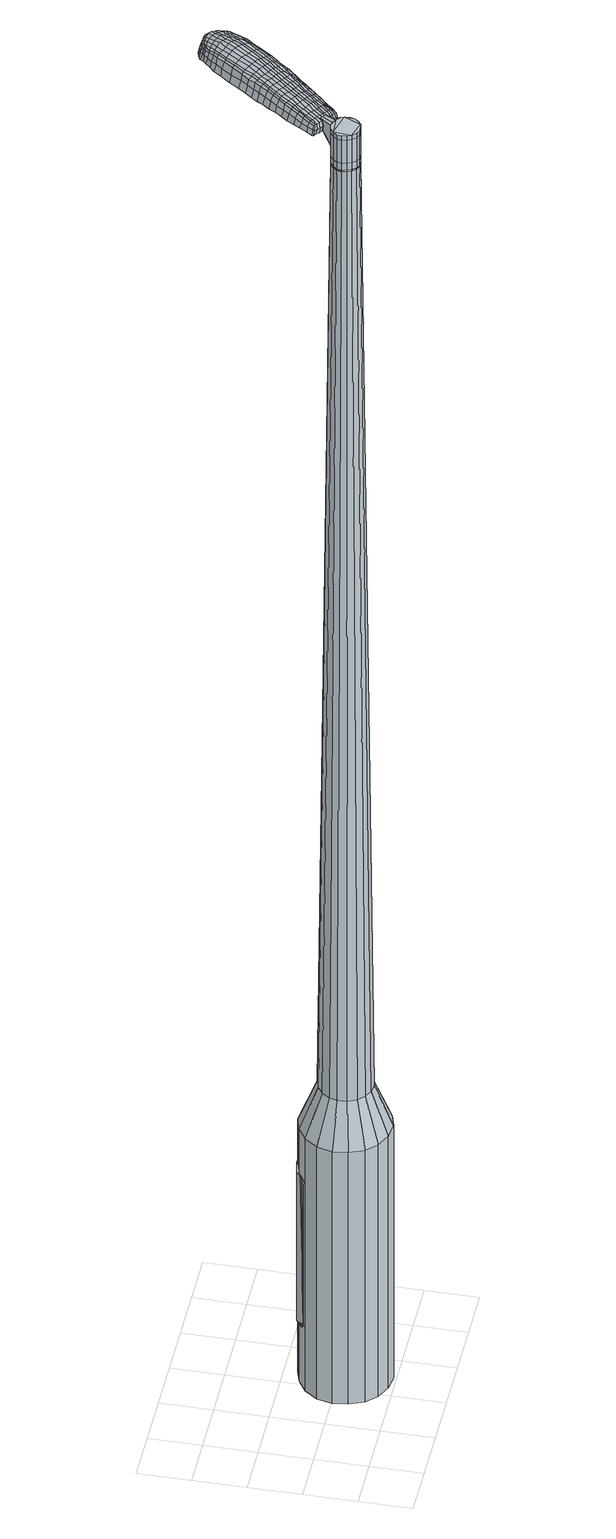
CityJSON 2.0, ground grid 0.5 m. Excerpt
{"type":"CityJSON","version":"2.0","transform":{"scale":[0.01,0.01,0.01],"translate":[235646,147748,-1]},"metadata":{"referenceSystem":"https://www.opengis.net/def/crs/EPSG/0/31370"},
"CityObjects":{
"object1":{"type":"GenericCityObject","attributes":{"cluster":472,"mean_distance_to_centroid":0.282,"new_centroid_x":235647.23,"new_centroid_y":147748.43,"mean_distance_to_camera":9.75,"H1":11.84,"H2":12.52,"Z_final":111.12,"cluster2":-1,"proj_x":235651.45,"proj_y":147751.43,"id_line":64794,"bearing_l":144.62,"distance":5.17,"orientation":"right","G_obj":54.62},"geometry":[{"type":"MultiSurface","lod":"2","boundaries":[[[0,1,2,3]],[[1,4,5,2]],[[4,6,7,5]],[[6,8,9,7]],[[8,10,11,9]],[[10,12,13,11]],[[12,14,15,13]],[[14,16,17,15]],[[16,18,19,17]],[[18,20,21,19]],[[20,22,23,21]],[[22,24,25,23]],[[24,26,27,25]],[[26,28,29,27]],[[28,30,31,29]],[[30,32,33,31]],[[32,34,35,33]],[[34,0,3,35]],[[36,37,38,39]],[[38,40,41,42]],[[41,43,42]],[[42,44,45,46]],[[45,47,46]],[[46,48,49,50]],[[49,51,50]],[[42,46,50,38]],[[50,52,39,38]],[[53,36,39]],[[2,5,7,35]],[[7,9,11,15]],[[11,13,15]],[[15,17,19,23]],[[19,21,23]],[[23,25,27,31]],[[27,29,31]],[[15,23,31,7]],[[31,33,35,7]],[[3,2,35]],[[1,0,54,55]],[[0,34,56,54]],[[34,32,57,56]],[[32,30,58,57]],[[30,28,59,58]],[[28,26,60,59]],[[26,24,61,60]],[[24,22,62,61]],[[22,20,63,62]],[[20,18,64,63]],[[18,16,65,64]],[[16,14,66,65]],[[14,12,67,66]],[[12,10,68,67]],[[10,8,69,68]],[[8,6,70,69]],[[6,4,71,70]],[[4,1,55,71]],[[55,54,72,73]],[[54,56,74,72]],[[56,57,75,74]],[[57,58,76,75]],[[58,59,77,76]],[[59,60,78,77]],[[60,61,79,78]],[[61,62,80,79]],[[62,63,81,80]],[[63,64,82,81]],[[64,65,83,82]],[[65,66,84,83]],[[66,67,85,84]],[[67,68,86,85]],[[68,69,87,86]],[[69,70,88,87]],[[70,71,89,88]],[[71,55,73,89]],[[72,90,91,92]],[[74,93,90,72]],[[94,95,93,74]],[[96,97,95,94]],[[98,99,97,96]],[[100,101,99,98]],[[102,103,101,100]],[[80,104,103,102]],[[81,105,104,80]],[[106,107,105,81]],[[108,109,107,106]],[[110,111,109,108]],[[112,113,111,110]],[[86,114,113,112]],[[115,116,114,86]],[[117,118,116,115]],[[119,120,118,117]],[[92,91,120,119]],[[121,122,123,124]],[[125,121,124,126]],[[127,125,126,128]],[[129,127,128,130]],[[131,129,130,132]],[[133,131,132,134]],[[135,133,134,136]],[[137,135,136,138]],[[139,137,138,140]],[[141,139,140,142]],[[143,141,142,144]],[[145,143,144,146]],[[147,145,146,148]],[[149,147,148,150]],[[151,149,150,152]],[[153,151,152,154]],[[73,72,92]],[[75,94,74]],[[75,76,96,94]],[[76,77,98,96]],[[77,78,100,98]],[[78,79,102,100]],[[79,80,102]],[[82,106,81]],[[82,83,108,106]],[[83,84,110,108]],[[84,85,112,110]],[[85,86,112]],[[87,115,86]],[[87,88,117,115]],[[88,89,119,117]],[[89,73,92,119]],[[155,91,90]],[[155,156,120,91]],[[156,157,118,120]],[[157,158,116,118]],[[158,114,116]],[[159,113,114]],[[159,160,111,113]],[[160,161,109,111]],[[161,162,107,109]],[[162,105,107]],[[163,103,104]],[[163,164,101,103]],[[164,165,99,101]],[[165,166,97,99]],[[166,167,95,97]],[[167,93,95]],[[39,52,153,168]],[[155,90,169,154]],[[53,39,168,122]],[[90,93,123,169]],[[36,53,122,121]],[[93,167,124,123]],[[37,36,121,125]],[[167,166,126,124]],[[38,37,125,127]],[[166,165,128,126]],[[40,38,127,129]],[[165,164,130,128]],[[41,40,129,131]],[[164,163,132,130]],[[43,41,131,133]],[[163,104,134,132]],[[42,43,133,135]],[[104,105,136,134]],[[44,42,135,137]],[[105,162,138,136]],[[45,44,137,139]],[[162,161,140,138]],[[47,45,139,141]],[[161,160,142,140]],[[46,47,141,143]],[[160,159,144,142]],[[48,46,143,145]],[[159,114,146,144]],[[49,48,145,147]],[[114,158,148,146]],[[51,49,147,149]],[[158,157,150,148]],[[50,51,149,151]],[[157,156,152,150]],[[52,50,151,153]],[[156,155,154,152]],[[153,154,170,171]],[[154,169,172,170]],[[169,123,173,172]],[[123,122,174,173]],[[122,168,175,174]],[[168,153,171,175]],[[176,177,178,179]],[[180,176,179,181]],[[176,180,182,183]],[[177,176,183,184]],[[185,186,187,188]],[[189,185,188,190]],[[185,189,191,192]],[[186,185,192,193]],[[194,195,196,197]],[[198,194,197,199]],[[194,198,200,201]],[[195,194,201,202]],[[203,204,205,206]],[[207,203,206,208]],[[203,207,209,210]],[[204,203,210,211]],[[212,213,214,215]],[[216,212,215,217]],[[212,216,218,219]],[[213,212,219,220]],[[221,222,223,224]],[[225,221,224,226]],[[221,225,227,228]],[[222,221,228,229]],[[230,231,232,233]],[[222,230,233,223]],[[230,222,229,234]],[[231,230,234,235]],[[236,237,238,239]],[[231,236,239,232]],[[236,231,235,240]],[[237,236,240,241]],[[242,180,181,243]],[[237,242,243,238]],[[242,237,241,244]],[[180,242,244,182]],[[245,246,247,248]],[[249,245,248,250]],[[245,249,251,252]],[[246,245,252,253]],[[254,255,256,257]],[[246,254,257,247]],[[254,246,253,258]],[[255,254,258,259]],[[260,261,262,263]],[[255,260,263,256]],[[260,255,259,264]],[[261,260,264,265]],[[266,267,268,269]],[[261,266,269,262]],[[266,261,265,270]],[[267,266,270,271]],[[272,177,184,273]],[[267,272,273,268]],[[272,267,271,274]],[[177,272,274,178]],[[275,276,277,278]],[[279,275,278,280]],[[275,279,281,282]],[[276,275,282,283]],[[284,285,286,287]],[[276,284,287,277]],[[284,276,283,288]],[[285,284,288,289]],[[290,291,292,293]],[[285,290,293,286]],[[290,285,289,294]],[[291,290,294,295]],[[296,189,190,297]],[[291,296,297,292]],[[296,291,295,298]],[[189,296,298,191]],[[299,300,301,302]],[[303,299,302,304]],[[299,303,305,306]],[[300,299,306,307]],[[308,309,310,311]],[[300,308,311,301]],[[308,300,307,312]],[[309,308,312,313]],[[314,315,316,317]],[[309,314,317,310]],[[314,309,313,318]],[[315,314,318,319]],[[320,321,322,323]],[[315,320,323,316]],[[320,315,319,324]],[[321,320,324,325]],[[326,186,193,327]],[[321,326,327,322]],[[326,321,325,328]],[[186,326,328,187]],[[329,215,214,330]],[[331,329,330,332]],[[329,331,333,334]],[[215,329,334,217]],[[335,331,332,336]],[[337,335,336,338]],[[335,337,339,340]],[[331,335,340,333]],[[341,337,338,342]],[[343,341,342,344]],[[341,343,345,346]],[[337,341,346,339]],[[347,343,344,348]],[[349,347,348,350]],[[347,349,351,352]],[[343,347,352,345]],[[353,349,350,354]],[[204,353,354,205]],[[353,204,211,355]],[[349,353,355,351]],[[356,357,202,201]],[[358,356,201,200]],[[356,358,359,360]],[[357,356,360,361]],[[362,363,361,360]],[[364,362,360,359]],[[362,364,365,366]],[[363,362,366,367]],[[368,369,367,366]],[[370,368,366,365]],[[368,370,371,372]],[[369,368,372,373]],[[374,375,373,372]],[[376,374,372,371]],[[374,376,209,207]],[[375,374,207,208]],[[377,378,379,380]],[[279,377,380,281]],[[377,279,280,381]],[[378,377,381,382]],[[383,198,199,384]],[[378,383,384,379]],[[383,378,382,385]],[[198,383,385,200]],[[386,387,388,389]],[[225,386,389,227]],[[386,225,226,390]],[[387,386,390,391]],[[392,393,394,395]],[[387,392,395,388]],[[392,387,391,396]],[[393,392,396,397]],[[398,195,202,399]],[[393,398,399,394]],[[398,393,397,400]],[[195,398,400,196]],[[401,402,403,404]],[[183,401,404,184]],[[401,183,182,405]],[[402,401,405,406]],[[407,408,409,410]],[[402,407,410,403]],[[407,402,406,411]],[[408,407,411,412]],[[413,206,205,414]],[[408,413,414,409]],[[413,408,412,415]],[[206,413,415,208]],[[416,417,418,419]],[[188,416,419,190]],[[416,188,187,420]],[[417,416,420,421]],[[422,210,209,423]],[[417,422,423,418]],[[422,417,421,424]],[[210,422,424,211]],[[425,426,427,428]],[[303,425,428,305]],[[425,303,304,429]],[[426,425,429,430]],[[431,216,217,432]],[[426,431,432,427]],[[431,426,430,433]],[[216,431,433,218]],[[434,435,436,437]],[[249,434,437,251]],[[434,249,250,438]],[[435,434,438,439]],[[440,441,442,443]],[[435,440,443,436]],[[440,435,439,444]],[[441,440,444,445]],[[446,213,220,447]],[[441,446,447,442]],[[446,441,445,448]],[[213,446,448,214]],[[449,450,439,438]],[[248,449,438,250]],[[449,248,247,451]],[[450,449,451,452]],[[453,454,445,444]],[[450,453,444,439]],[[453,450,452,455]],[[454,453,455,456]],[[457,330,214,448]],[[454,457,448,445]],[[457,454,456,458]],[[330,457,458,332]],[[459,460,461,462]],[[306,459,462,307]],[[459,306,305,428]],[[460,459,428,427]],[[463,334,333,464]],[[460,463,464,461]],[[463,460,427,432]],[[334,463,432,217]],[[465,466,452,451]],[[257,465,451,247]],[[465,257,256,467]],[[466,465,467,468]],[[469,470,456,455]],[[466,469,455,452]],[[469,466,468,471]],[[470,469,471,472]],[[473,336,332,458]],[[470,473,458,456]],[[473,470,472,474]],[[336,473,474,338]],[[475,476,477,478]],[[312,475,478,313]],[[475,312,307,462]],[[476,475,462,461]],[[479,340,339,480]],[[476,479,480,477]],[[479,476,461,464]],[[340,479,464,333]],[[481,482,468,467]],[[263,481,467,256]],[[481,263,262,483]],[[482,481,483,484]],[[485,486,472,471]],[[482,485,471,468]],[[485,482,484,487]],[[486,485,487,488]],[[489,342,338,474]],[[486,489,474,472]],[[489,486,488,490]],[[342,489,490,344]],[[491,492,493,494]],[[318,491,494,319]],[[491,318,313,478]],[[492,491,478,477]],[[495,346,345,496]],[[492,495,496,493]],[[495,492,477,480]],[[346,495,480,339]],[[497,498,484,483]],[[269,497,483,262]],[[497,269,268,499]],[[498,497,499,500]],[[501,502,488,487]],[[498,501,487,484]],[[501,498,500,503]],[[502,501,503,504]],[[505,348,344,490]],[[502,505,490,488]],[[505,502,504,506]],[[348,505,506,350]],[[507,508,509,510]],[[324,507,510,325]],[[507,324,319,494]],[[508,507,494,493]],[[511,352,351,512]],[[508,511,512,509]],[[511,508,493,496]],[[352,511,496,345]],[[513,514,500,499]],[[273,513,499,268]],[[513,273,184,404]],[[514,513,404,403]],[[515,516,504,503]],[[514,515,503,500]],[[515,514,403,410]],[[516,515,410,409]],[[517,354,350,506]],[[516,517,506,504]],[[517,516,409,414]],[[354,517,414,205]],[[518,519,421,420]],[[328,518,420,187]],[[518,328,325,510]],[[519,518,510,509]],[[520,355,211,424]],[[519,520,424,421]],[[520,519,509,512]],[[355,520,512,351]],[[521,522,382,381]],[[278,521,381,280]],[[521,278,277,523]],[[522,521,523,524]],[[525,358,200,385]],[[522,525,385,382]],[[525,522,524,526]],[[358,525,526,359]],[[527,528,529,530]],[[228,527,530,229]],[[527,228,227,389]],[[528,527,389,388]],[[531,532,533,534]],[[528,531,534,529]],[[531,528,388,395]],[[532,531,395,394]],[[535,357,361,536]],[[532,535,536,533]],[[535,532,394,399]],[[357,535,399,202]],[[537,538,524,523]],[[287,537,523,277]],[[537,287,286,539]],[[538,537,539,540]],[[541,364,359,526]],[[538,541,526,524]],[[541,538,540,542]],[[364,541,542,365]],[[543,544,545,546]],[[234,543,546,235]],[[543,234,229,530]],[[544,543,530,529]],[[547,548,549,550]],[[544,547,550,545]],[[547,544,529,534]],[[548,547,534,533]],[[551,363,367,552]],[[548,551,552,549]],[[551,548,533,536]],[[363,551,536,361]],[[553,554,540,539]],[[293,553,539,286]],[[553,293,292,555]],[[554,553,555,556]],[[557,370,365,542]],[[554,557,542,540]],[[557,554,556,558]],[[370,557,558,371]],[[559,560,561,562]],[[240,559,562,241]],[[559,240,235,546]],[[560,559,546,545]],[[563,564,565,566]],[[560,563,566,561]],[[563,560,545,550]],[[564,563,550,549]],[[567,369,373,568]],[[564,567,568,565]],[[567,564,549,552]],[[369,567,552,367]],[[569,570,556,555]],[[297,569,555,292]],[[569,297,190,419]],[[570,569,419,418]],[[571,376,371,558]],[[570,571,558,556]],[[571,570,418,423]],[[376,571,423,209]],[[572,573,406,405]],[[244,572,405,182]],[[572,244,241,562]],[[573,572,562,561]],[[574,575,412,411]],[[573,574,411,406]],[[574,573,561,566]],[[575,574,566,565]],[[576,375,208,415]],[[575,576,415,412]],[[576,575,565,568]],[[375,576,568,373]],[[577,578,579,580]],[[580,579,581,582]],[[583,581,579,584]],[[584,579,578,585]],[[586,587,588,589]],[[589,588,590,591]],[[592,590,588,593]],[[593,588,587,594]],[[595,596,597,598]],[[598,597,599,600]],[[601,599,597,602]],[[602,597,596,603]],[[604,605,606,607]],[[607,606,608,609]],[[610,608,606,611]],[[611,606,605,612]],[[613,614,615,616]],[[616,615,617,618]],[[619,617,615,620]],[[620,615,614,621]],[[622,623,624,625]],[[625,624,626,627]],[[628,626,624,629]],[[629,624,623,630]],[[631,632,633,634]],[[634,633,623,622]],[[630,623,633,635]],[[635,633,632,636]],[[637,638,639,640]],[[640,639,632,631]],[[636,632,639,641]],[[641,639,638,642]],[[582,581,643,644]],[[644,643,638,637]],[[642,638,643,645]],[[645,643,581,583]],[[646,647,648,649]],[[649,648,650,651]],[[652,650,648,653]],[[653,648,647,654]],[[655,656,657,658]],[[658,657,647,646]],[[654,647,657,659]],[[659,657,656,660]],[[661,662,663,664]],[[664,663,656,655]],[[660,656,663,665]],[[665,663,662,666]],[[667,668,669,670]],[[670,669,662,661]],[[666,662,669,671]],[[671,669,668,672]],[[585,578,673,674]],[[674,673,668,667]],[[672,668,673,675]],[[675,673,578,577]],[[676,677,678,679]],[[679,678,680,681]],[[682,680,678,683]],[[683,678,677,684]],[[685,686,687,688]],[[688,687,677,676]],[[684,677,687,689]],[[689,687,686,690]],[[691,692,693,694]],[[694,693,686,685]],[[690,686,693,695]],[[695,693,692,696]],[[591,590,697,698]],[[698,697,692,691]],[[696,692,697,699]],[[699,697,590,592]],[[700,701,702,703]],[[703,702,704,705]],[[706,704,702,707]],[[707,702,701,708]],[[709,710,711,712]],[[712,711,701,700]],[[708,701,711,713]],[[713,711,710,714]],[[715,716,717,718]],[[718,717,710,709]],[[714,710,717,719]],[[719,717,716,720]],[[721,722,723,724]],[[724,723,716,715]],[[720,716,723,725]],[[725,723,722,726]],[[594,587,727,728]],[[728,727,722,721]],[[726,722,727,729]],[[729,727,587,586]],[[613,616,730,731]],[[731,730,732,733]],[[734,732,730,735]],[[735,730,616,618]],[[733,732,736,737]],[[737,736,738,739]],[[740,738,736,741]],[[741,736,732,734]],[[739,738,742,743]],[[743,742,744,745]],[[746,744,742,747]],[[747,742,738,740]],[[745,744,748,749]],[[749,748,750,751]],[[752,750,748,753]],[[753,748,744,746]],[[751,750,754,755]],[[755,754,605,604]],[[612,605,754,756]],[[756,754,750,752]],[[603,757,758,602]],[[602,758,759,601]],[[760,759,758,761]],[[761,758,757,762]],[[762,763,764,761]],[[761,764,765,760]],[[766,765,764,767]],[[767,764,763,768]],[[768,769,770,767]],[[767,770,771,766]],[[772,771,770,773]],[[773,770,769,774]],[[774,775,776,773]],[[773,776,777,772]],[[610,777,776,608]],[[608,776,775,609]],[[778,779,780,781]],[[781,780,680,682]],[[681,680,780,782]],[[782,780,779,783]],[[600,599,784,785]],[[785,784,779,778]],[[783,779,784,786]],[[786,784,599,601]],[[787,788,789,790]],[[790,789,626,628]],[[627,626,789,791]],[[791,789,788,792]],[[793,794,795,796]],[[796,795,788,787]],[[792,788,795,797]],[[797,795,794,798]],[[603,596,799,800]],[[800,799,794,793]],[[798,794,799,801]],[[801,799,596,595]],[[802,803,804,805]],[[805,804,584,585]],[[583,584,804,806]],[[806,804,803,807]],[[808,809,810,811]],[[811,810,803,802]],[[807,803,810,812]],[[812,810,809,813]],[[604,607,814,815]],[[815,814,809,808]],[[813,809,814,816]],[[816,814,607,609]],[[817,818,819,820]],[[820,819,589,591]],[[586,589,819,821]],[[821,819,818,822]],[[610,611,823,824]],[[824,823,818,817]],[[822,818,823,825]],[[825,823,611,612]],[[826,827,828,829]],[[829,828,704,706]],[[705,704,828,830]],[[830,828,827,831]],[[618,617,832,833]],[[833,832,827,826]],[[831,827,832,834]],[[834,832,617,619]],[[835,836,837,838]],[[838,837,650,652]],[[651,650,837,839]],[[839,837,836,840]],[[841,842,843,844]],[[844,843,836,835]],[[840,836,843,845]],[[845,843,842,846]],[[621,614,847,848]],[[848,847,842,841]],[[846,842,847,849]],[[849,847,614,613]],[[840,850,839]],[[839,850,649,651]],[[646,649,850,851]],[[846,852,853,845]],[[845,853,850,840]],[[851,850,853,854]],[[854,853,852,855]],[[613,731,856,849]],[[849,856,852,846]],[[855,852,856,857]],[[857,856,731,733]],[[858,859,860,861]],[[861,860,707,708]],[[706,707,860,829]],[[829,860,859,826]],[[734,735,862,863]],[[863,862,859,858]],[[826,859,862,833]],[[833,862,735,618]],[[864,865,851]],[[851,865,658,646]],[[655,658,865,866]],[[866,865,864,867]],[[855,868,869,854]],[[854,869,864,851]],[[867,864,869,870]],[[870,869,868,871]],[[733,737,872,857]],[[857,872,868,855]],[[871,868,872,873]],[[873,872,737,739]],[[874,875,876,877]],[[877,876,713,714]],[[708,713,876,861]],[[861,876,875,858]],[[740,741,878,879]],[[879,878,875,874]],[[858,875,878,863]],[[863,878,741,734]],[[867,880,881,866]],[[866,881,664,655]],[[661,664,881,882]],[[882,881,880,883]],[[871,884,885,870]],[[870,885,880,867]],[[883,880,885,886]],[[886,885,884,887]],[[739,743,888,873]],[[873,888,884,871]],[[887,884,888,889]],[[889,888,743,745]],[[890,891,892,893]],[[893,892,719,720]],[[714,719,892,877]],[[877,892,891,874]],[[746,747,894,895]],[[895,894,891,890]],[[874,891,894,879]],[[879,894,747,740]],[[883,896,897,882]],[[882,897,670,661]],[[667,670,897,898]],[[898,897,896,899]],[[887,900,901,886]],[[886,901,896,883]],[[899,896,901,902]],[[902,901,900,903]],[[745,749,904,889]],[[889,904,900,887]],[[903,900,904,905]],[[905,904,749,751]],[[906,907,908,909]],[[909,908,725,726]],[[720,725,908,893]],[[893,908,907,890]],[[752,753,910,911]],[[911,910,907,906]],[[890,907,910,895]],[[895,910,753,746]],[[899,912,913,898]],[[898,913,674,667]],[[585,674,913,805]],[[805,913,912,802]],[[903,914,915,902]],[[902,915,912,899]],[[802,912,915,811]],[[811,915,914,808]],[[751,755,916,905]],[[905,916,914,903]],[[808,914,916,815]],[[815,916,755,604]],[[822,917,918,821]],[[821,918,729,586]],[[726,729,918,909]],[[909,918,917,906]],[[612,756,919,825]],[[825,919,917,822]],[[906,917,919,911]],[[911,919,756,752]],[[783,920,921,782]],[[782,921,679,681]],[[676,679,921,922]],[[922,921,920,923]],[[601,759,924,786]],[[786,924,920,783]],[[923,920,924,925]],[[925,924,759,760]],[[926,927,928,929]],[[929,928,629,630]],[[628,629,928,790]],[[790,928,927,787]],[[930,931,932,933]],[[933,932,927,926]],[[787,927,932,796]],[[796,932,931,793]],[[762,757,934,935]],[[935,934,931,930]],[[793,931,934,800]],[[800,934,757,603]],[[923,936,937,922]],[[922,937,688,676]],[[685,688,937,938]],[[938,937,936,939]],[[760,765,940,925]],[[925,940,936,923]],[[939,936,940,941]],[[941,940,765,766]],[[942,943,944,945]],[[945,944,635,636]],[[630,635,944,929]],[[929,944,943,926]],[[946,947,948,949]],[[949,948,943,942]],[[926,943,948,933]],[[933,948,947,930]],[[768,763,950,951]],[[951,950,947,946]],[[930,947,950,935]],[[935,950,763,762]],[[939,952,953,938]],[[938,953,694,685]],[[691,694,953,954]],[[954,953,952,955]],[[766,771,956,941]],[[941,956,952,939]],[[955,952,956,957]],[[957,956,771,772]],[[958,959,960,961]],[[961,960,641,642]],[[636,641,960,945]],[[945,960,959,942]],[[962,963,964,965]],[[965,964,959,958]],[[942,959,964,949]],[[949,964,963,946]],[[774,769,966,967]],[[967,966,963,962]],[[946,963,966,951]],[[951,966,769,768]],[[955,968,969,954]],[[954,969,698,691]],[[591,698,969,820]],[[820,969,968,817]],[[772,777,970,957]],[[957,970,968,955]],[[817,968,970,824]],[[824,970,777,610]],[[807,971,972,806]],[[806,972,645,583]],[[642,645,972,961]],[[961,972,971,958]],[[813,973,974,812]],[[812,974,971,807]],[[958,971,974,965]],[[965,974,973,962]],[[609,775,975,816]],[[816,975,973,813]],[[962,973,975,967]],[[967,975,775,774]],[[577,580,179,178]],[[580,582,181,179]],[[592,593,192,191]],[[593,594,193,192]],[[595,598,197,196]],[[598,600,199,197]],[[619,620,219,218]],[[620,621,220,219]],[[622,625,224,223]],[[625,627,226,224]],[[631,634,233,232]],[[634,622,223,233]],[[637,640,239,238]],[[640,631,232,239]],[[582,644,243,181]],[[644,637,238,243]],[[652,653,252,251]],[[653,654,253,252]],[[654,659,258,253]],[[659,660,259,258]],[[660,665,264,259]],[[665,666,265,264]],[[666,671,270,265]],[[671,672,271,270]],[[672,675,274,271]],[[675,577,178,274]],[[682,683,282,281]],[[683,684,283,282]],[[684,689,288,283]],[[689,690,289,288]],[[690,695,294,289]],[[695,696,295,294]],[[696,699,298,295]],[[699,592,191,298]],[[700,703,302,301]],[[703,705,304,302]],[[709,712,311,310]],[[712,700,301,311]],[[715,718,317,316]],[[718,709,310,317]],[[721,724,323,322]],[[724,715,316,323]],[[594,728,327,193]],[[728,721,322,327]],[[778,781,380,379]],[[781,682,281,380]],[[600,785,384,199]],[[785,778,379,384]],[[627,791,390,226]],[[791,792,391,390]],[[792,797,396,391]],[[797,798,397,396]],[[798,801,400,397]],[[801,595,196,400]],[[705,830,429,304]],[[830,831,430,429]],[[831,834,433,430]],[[834,619,218,433]],[[835,838,437,436]],[[838,652,251,437]],[[841,844,443,442]],[[844,835,436,443]],[[621,848,447,220]],[[848,841,442,447]],[[976,977,978,979]],[[980,981,979,978]],[[982,983,984,985]],[[986,987,988,989]],[[977,990,991,978]],[[992,980,978,991]],[[993,982,985,994]],[[995,996,987,986]],[[990,997,998,991]],[[998,999,992,991]],[[1000,993,994,1001]],[[1002,996,995,1003]],[[997,1004,1005,998]],[[1005,1006,999,998]],[[1007,1000,1001,1008]],[[1009,1002,1003,1010]],[[1011,1012,1013,1014]],[[1015,1016,1012,1011]],[[1015,1017,1018,1016]],[[1017,1019,1020,1018]],[[1021,1022,1023,1024]],[[1025,1026,1022,1021]],[[1027,1028,1026,1025]],[[1029,1030,1028,1027]],[[1024,1013,1012,1021]],[[1021,1012,1016,1025]],[[1016,1018,1027,1025]],[[1018,1020,1029,1027]],[[985,984,981,980]],[[994,985,980,992]],[[999,1001,994,992]],[[1006,1008,1001,999]],[[986,989,983,982]],[[995,986,982,993]],[[1003,995,993,1000]],[[1010,1003,1000,1007]],[[987,1011,1014,988]],[[996,1015,1011,987]],[[1017,1015,996,1002]],[[1019,1017,1002,1009]],[[1031,1032,1033,1034]],[[1033,1035,1036,1037]],[[1033,1037,1038,1039]],[[1033,1039,1034]],[[1040,1031,1034,1041]],[[1042,1041,1034,1043]],[[1044,1043,1034]],[[1045,1033,1032,1046]],[[1047,1045,1046,1048]],[[1049,1047,1048,1050]],[[1051,1049,1050,1052]],[[1053,1051,1052,1054]],[[1054,1055,1056,1057]],[[1054,1057,1058,1059]],[[1054,1059,1060,1061]],[[1060,1062,1063,1064]],[[1060,1064,1065,1066]],[[1060,1066,1061]],[[1054,1061,1053]],[[1067,1068,1032,1031]],[[1069,1070,1035,1033]],[[1071,1072,1044,1034]],[[1068,1073,1046,1032]],[[1074,1069,1033,1045]],[[1073,1075,1048,1046]],[[1076,1074,1045,1047]],[[1075,1077,1050,1048]],[[1078,1076,1047,1049]],[[1077,1079,1052,1050]],[[1080,1078,1049,1051]],[[1079,1081,1054,1052]],[[1082,1080,1051,1053]],[[1081,1083,1055,1054]],[[1084,1085,1062,1060]],[[1086,1082,1053,1061]],[[1056,1055,1083,1087]],[[1057,1056,1087,1088]],[[1058,1057,1088,1089]],[[1059,1058,1089,1090]],[[1060,1059,1090,1084]],[[1091,1067,1031,1040]],[[1092,1091,1040,1041]],[[1093,1092,1041,1042]],[[1094,1093,1042,1043]],[[1072,1094,1043,1044]],[[1036,1035,1070,1095]],[[1063,1062,1085,1096]],[[1037,1036,1095,1097]],[[1038,1037,1097,1098]],[[1039,1038,1098,1099]],[[1034,1039,1099,1071]],[[1064,1063,1096,1100]],[[1065,1064,1100,1101]],[[1066,1065,1101,1102]],[[1061,1066,1102,1086]]]}]}
},
"vertices":[
[147,80,384],[157,69,384],[157,69,96],[147,80,96],[164,56,384],[164,56,96],[165,41,384],[165,41,96],[161,27,384],[161,27,96],[152,15,384],[152,15,96],[140,7,384],[140,7,96],[126,3,384],[126,3,96],[111,5,384],[111,5,96],[98,11,384],[98,11,96],[88,21,384],[88,21,96],[82,35,384],[82,35,96],[80,49,384],[80,49,96],[84,64,384],[84,64,96],[93,76,384],[93,76,96],[105,84,384],[105,84,96],[119,88,384],[119,88,96],[134,86,384],[134,86,96],[122,59,1524],[117,58,1524],[113,55,1524],[130,56,1524],[110,51,1524],[109,47,1524],[112,38,1524],[110,42,1524],[115,34,1524],[119,32,1524],[128,33,1524],[124,32,1524],[132,36,1524],[135,40,1524],[136,49,1524],[136,44,1524],[134,53,1524],[126,58,1524],[137,66,429],[143,60,429],[129,70,429],[121,71,429],[112,68,429],[105,63,429],[100,56,429],[98,48,429],[98,39,429],[102,31,429],[108,25,429],[116,21,429],[125,20,429],[133,23,429],[140,28,429],[145,35,429],[148,43,429],[147,52,429],[130,56,1483],[134,53,1483],[126,58,1483],[122,59,1483],[117,58,1483],[113,55,1483],[110,51,1483],[109,47,1483],[110,42,1483],[112,38,1483],[115,34,1483],[119,32,1483],[124,32,1483],[128,33,1483],[132,36,1483],[135,40,1483],[136,44,1483],[136,49,1483],[130,56,1485],[133,53,1485],[133,53,1483],[126,58,1485],[122,58,1483],[122,58,1485],[117,57,1483],[117,57,1485],[114,55,1483],[114,55,1485],[111,51,1483],[111,51,1485],[110,47,1483],[110,47,1485],[110,42,1485],[112,38,1485],[115,35,1483],[115,35,1485],[119,33,1483],[119,33,1485],[124,33,1483],[124,33,1485],[128,34,1483],[128,34,1485],[132,36,1485],[134,40,1483],[134,40,1485],[135,44,1483],[135,44,1485],[135,49,1483],[135,49,1485],[122,59,1519],[126,58,1519],[126,58,1493],[122,59,1493],[117,58,1519],[117,58,1493],[113,55,1519],[113,55,1493],[110,51,1519],[110,51,1493],[109,47,1519],[109,47,1493],[110,42,1519],[110,42,1493],[112,38,1519],[112,38,1493],[115,34,1519],[115,34,1493],[119,32,1519],[119,32,1493],[124,32,1519],[124,32,1493],[128,33,1519],[128,33,1493],[132,36,1519],[132,36,1493],[135,40,1519],[135,40,1493],[136,44,1519],[136,44,1493],[136,49,1519],[136,49,1493],[134,53,1519],[134,53,1493],[134,53,1485],[136,49,1485],[136,44,1485],[135,40,1485],[128,33,1485],[124,32,1485],[119,32,1485],[115,34,1485],[109,47,1485],[110,51,1485],[113,55,1485],[117,58,1485],[122,59,1485],[130,56,1519],[130,56,1493],[144,70,1513],[144,70,1518],[141,72,1513],[139,74,1513],[139,74,1518],[141,72,1518],[200,121,1519],[196,115,1518],[198,115,1509],[202,121,1510],[205,128,1519],[207,128,1510],[203,128,1526],[198,121,1525],[194,115,1525],[169,143,1519],[165,137,1518],[166,136,1525],[169,142,1525],[174,150,1519],[174,149,1526],[173,152,1510],[168,145,1510],[164,139,1509],[226,193,1519],[229,191,1519],[229,191,1513],[226,194,1513],[222,194,1519],[222,195,1513],[221,193,1524],[225,192,1524],[228,189,1524],[183,132,1530],[178,126,1529],[181,125,1529],[185,131,1530],[188,140,1531],[191,138,1531],[185,142,1530],[180,135,1530],[175,129,1529],[136,67,1512],[138,65,1512],[139,66,1517],[137,67,1517],[134,68,1512],[135,69,1517],[134,69,1506],[137,67,1506],[139,66,1506],[233,170,1519],[232,167,1519],[233,167,1512],[235,170,1512],[234,172,1518],[236,172,1512],[233,172,1522],[232,170,1523],[230,167,1524],[229,163,1519],[226,158,1519],[228,158,1512],[231,163,1512],[228,163,1524],[225,158,1525],[223,153,1519],[219,146,1519],[221,147,1511],[225,153,1511],[222,153,1526],[217,147,1526],[212,137,1519],[214,137,1510],[210,137,1526],[154,63,1513],[159,69,1513],[157,69,1518],[153,63,1517],[150,59,1512],[150,60,1516],[151,59,1506],[155,63,1507],[160,69,1507],[163,75,1514],[168,81,1515],[167,81,1520],[162,75,1519],[165,75,1507],[170,81,1507],[173,86,1515],[177,92,1516],[176,92,1522],[171,87,1521],[175,87,1508],[179,92,1508],[182,98,1517],[187,104,1517],[185,104,1524],[180,98,1523],[184,98,1508],[189,104,1509],[191,109,1518],[189,110,1524],[193,110,1509],[205,191,1519],[202,189,1519],[203,188,1524],[205,190,1523],[206,193,1518],[207,192,1522],[206,194,1512],[204,193,1512],[202,190,1512],[199,185,1519],[195,181,1519],[196,179,1525],[200,184,1524],[199,187,1512],[195,182,1512],[192,176,1519],[187,170,1519],[188,168,1526],[192,175,1526],[191,178,1511],[186,171,1511],[180,160,1519],[181,159,1526],[180,162,1510],[129,81,1513],[133,87,1513],[133,89,1507],[129,82,1507],[127,76,1512],[126,77,1506],[128,76,1516],[130,80,1517],[134,86,1518],[137,94,1514],[141,100,1515],[141,102,1507],[137,95,1507],[138,92,1519],[142,98,1520],[145,106,1515],[149,113,1516],[149,114,1508],[145,108,1508],[146,105,1521],[150,111,1522],[153,119,1517],[157,125,1517],[157,127,1509],[153,121,1508],[154,117,1523],[158,123,1524],[161,131,1518],[160,133,1509],[162,130,1524],[140,72,1519],[142,70,1519],[144,78,1520],[146,76,1520],[142,80,1520],[138,74,1519],[149,84,1522],[151,82,1522],[153,90,1523],[155,89,1523],[150,92,1523],[146,86,1521],[157,96,1524],[159,95,1524],[161,102,1525],[164,101,1525],[159,104,1525],[155,98,1524],[166,108,1526],[168,107,1526],[170,114,1527],[172,113,1527],[167,116,1527],[163,110,1526],[174,120,1528],[177,119,1528],[171,122,1528],[223,189,1527],[226,187,1527],[219,191,1526],[216,187,1527],[220,185,1528],[223,183,1528],[216,180,1529],[220,178,1529],[213,182,1528],[209,176,1530],[212,174,1530],[215,172,1530],[208,168,1531],[211,166,1531],[204,170,1530],[199,163,1531],[203,161,1531],[206,159,1531],[195,150,1531],[198,148,1531],[192,153,1531],[208,194,1518],[212,195,1519],[211,196,1513],[208,195,1513],[208,192,1523],[211,193,1523],[216,195,1519],[217,196,1513],[216,193,1524],[235,174,1518],[234,177,1518],[233,176,1523],[233,174,1523],[236,174,1513],[236,177,1513],[234,181,1519],[233,185,1519],[232,183,1524],[233,180,1523],[235,181,1513],[234,185,1513],[231,188,1519],[230,187,1524],[232,189,1513],[197,122,1528],[195,123,1528],[191,117,1528],[192,116,1527],[202,128,1528],[201,130,1529],[193,125,1529],[191,127,1530],[186,121,1529],[189,119,1528],[199,132,1529],[196,134,1530],[188,129,1530],[184,123,1529],[193,136,1531],[171,140,1528],[173,139,1529],[177,147,1529],[175,148,1528],[167,134,1527],[169,133,1528],[176,137,1529],[181,144,1530],[172,131,1528],[126,74,1512],[128,72,1512],[129,73,1517],[128,74,1517],[126,75,1506],[128,74,1506],[131,70,1512],[132,71,1517],[131,71,1506],[148,58,1512],[147,59,1512],[148,59,1506],[149,58,1506],[148,59,1517],[147,60,1517],[145,60,1512],[143,62,1512],[144,62,1506],[146,61,1506],[145,62,1517],[143,63,1517],[140,63,1512],[141,64,1506],[141,64,1517],[151,64,1519],[150,65,1519],[156,70,1520],[155,71,1520],[148,66,1519],[146,67,1519],[153,72,1520],[151,73,1520],[144,69,1519],[149,75,1520],[131,79,1519],[132,77,1519],[136,84,1520],[135,85,1520],[135,76,1519],[139,82,1520],[161,75,1521],[159,76,1521],[165,81,1522],[164,82,1522],[157,78,1521],[155,79,1521],[162,84,1522],[160,85,1523],[153,81,1522],[157,87,1523],[139,91,1521],[140,90,1521],[145,96,1522],[143,97,1522],[143,88,1521],[147,94,1522],[170,87,1523],[168,88,1523],[174,93,1524],[173,94,1524],[166,90,1523],[164,91,1524],[171,96,1525],[169,97,1525],[162,93,1524],[166,99,1525],[147,104,1523],[149,102,1523],[153,109,1524],[151,110,1524],[151,100,1524],[156,107,1525],[179,99,1525],[178,100,1525],[184,105,1526],[182,106,1526],[175,101,1526],[173,103,1526],[180,107,1527],[177,109,1527],[171,105,1526],[175,111,1527],[155,116,1525],[157,115,1525],[161,121,1526],[159,122,1526],[160,113,1526],[164,119,1527],[188,110,1527],[186,111,1527],[184,113,1527],[182,115,1528],[179,117,1528],[163,128,1527],[165,127,1527],[168,125,1528],[207,190,1525],[210,191,1525],[205,188,1526],[207,188,1526],[214,191,1526],[212,188,1527],[232,172,1525],[232,174,1525],[230,171,1526],[230,169,1525],[231,178,1525],[230,181,1526],[228,178,1527],[229,174,1526],[228,184,1526],[226,181,1527],[201,184,1526],[204,184,1527],[198,179,1527],[200,179,1528],[208,183,1528],[204,178,1529],[227,164,1526],[227,167,1527],[224,161,1528],[224,159,1527],[226,170,1527],[224,173,1528],[220,167,1529],[222,164,1528],[222,175,1528],[218,170,1530],[194,174,1528],[196,174,1529],[189,167,1528],[191,167,1529],[200,172,1529],[195,165,1530],[221,154,1528],[220,156,1528],[215,149,1529],[216,148,1528],[218,158,1529],[216,161,1530],[211,154,1530],[213,151,1530],[214,164,1530],[209,156,1531],[182,158,1529],[184,157,1529],[188,155,1530],[209,138,1528],[208,140,1529],[206,142,1530],[204,144,1530],[201,146,1531],[196,117,1509],[194,116,1518],[198,122,1518],[201,122,1509],[204,129,1519],[206,129,1510],[202,129,1525],[197,122,1525],[192,117,1525],[167,135,1525],[167,136,1518],[170,142,1518],[171,141,1525],[175,149,1519],[176,148,1525],[175,151,1510],[170,144,1509],[166,138,1509],[228,190,1513],[227,189,1519],[224,191,1519],[225,192,1513],[221,192,1519],[221,193,1513],[220,191,1524],[224,190,1524],[226,188,1524],[181,125,1528],[179,127,1528],[183,133,1529],[186,131,1529],[188,140,1529],[191,138,1529],[185,142,1529],[180,135,1529],[176,129,1528],[140,68,1516],[140,67,1512],[137,68,1512],[138,69,1516],[135,70,1512],[136,71,1516],[135,71,1506],[138,69,1506],[140,67,1506],[232,168,1512],[230,168,1519],[231,170,1518],[233,170,1512],[232,172,1518],[234,172,1512],[231,172,1522],[230,171,1523],[229,168,1523],[227,159,1512],[225,159,1519],[228,164,1519],[229,164,1512],[226,164,1524],[223,159,1525],[219,148,1511],[217,147,1519],[222,154,1519],[223,154,1511],[220,154,1525],[216,148,1526],[211,138,1519],[213,138,1510],[209,138,1526],[156,70,1518],[157,70,1513],[152,64,1513],[151,65,1517],[149,61,1512],[149,62,1515],[150,61,1506],[154,65,1506],[159,70,1507],[165,82,1520],[167,82,1514],[162,76,1514],[161,76,1519],[164,76,1507],[168,82,1507],[174,94,1522],[176,94,1516],[171,88,1515],[170,88,1521],[173,88,1508],[178,94,1508],[183,105,1523],[185,105,1517],[181,99,1516],[179,99,1522],[183,99,1508],[187,105,1508],[190,111,1517],[188,111,1524],[192,111,1509],[204,186,1523],[204,187,1519],[206,190,1518],[207,189,1523],[207,191,1518],[208,190,1522],[207,192,1512],[205,191,1512],[203,189,1512],[198,178,1525],[197,179,1519],[201,184,1519],[201,183,1524],[200,185,1512],[196,181,1512],[189,167,1526],[189,168,1519],[193,175,1519],[194,173,1525],[193,176,1511],[188,170,1511],[182,159,1519],[183,157,1526],[181,161,1510],[135,88,1507],[135,86,1513],[131,80,1513],[131,81,1506],[129,75,1512],[128,77,1506],[130,76,1515],[132,79,1517],[136,85,1518],[143,101,1507],[143,99,1514],[139,93,1514],[139,94,1507],[140,91,1519],[144,98,1520],[150,113,1508],[151,112,1516],[147,105,1515],[147,107,1508],[148,104,1521],[152,110,1522],[158,126,1508],[159,124,1517],[155,118,1516],[154,120,1508],[156,116,1522],[159,122,1523],[163,130,1517],[162,132,1509],[163,129,1524],[141,73,1518],[143,71,1518],[145,78,1519],[147,77,1519],[142,80,1519],[138,74,1518],[149,85,1520],[151,83,1520],[153,91,1521],[155,89,1521],[151,92,1521],[147,86,1520],[158,97,1523],[160,95,1523],[162,103,1524],[164,101,1524],[159,105,1524],[155,98,1523],[166,109,1525],[168,107,1525],[170,115,1526],[173,113,1526],[168,117,1526],[163,111,1525],[175,121,1527],[177,119,1527],[172,123,1527],[225,186,1526],[222,188,1526],[219,189,1525],[216,186,1526],[220,185,1526],[223,183,1526],[219,178,1528],[216,180,1528],[213,181,1527],[209,176,1528],[212,174,1529],[215,172,1529],[211,166,1530],[208,168,1530],[205,170,1529],[200,163,1530],[203,161,1530],[206,159,1530],[198,148,1530],[196,150,1530],[192,152,1530],[211,194,1513],[212,192,1518],[209,192,1518],[208,193,1512],[209,190,1523],[211,191,1523],[216,193,1519],[216,194,1513],[216,191,1523],[231,176,1523],[232,177,1518],[232,174,1518],[231,174,1523],[234,174,1512],[234,177,1512],[230,183,1523],[231,184,1519],[232,180,1519],[231,179,1523],[233,180,1513],[232,184,1513],[229,187,1519],[228,185,1524],[230,187,1513],[191,118,1527],[195,123,1527],[196,123,1527],[192,117,1526],[201,129,1527],[200,130,1528],[186,121,1528],[191,127,1528],[193,125,1528],[189,119,1527],[198,132,1528],[196,134,1529],[188,129,1529],[184,123,1528],[193,136,1529],[178,146,1528],[173,139,1527],[172,140,1527],[177,147,1527],[168,134,1526],[169,133,1527],[176,137,1528],[181,144,1528],[172,131,1527],[130,75,1516],[129,74,1512],[128,75,1512],[129,75,1516],[128,76,1506],[129,75,1506],[132,72,1512],[133,73,1516],[132,73,1506],[149,61,1506],[148,61,1512],[149,60,1512],[150,60,1506],[149,61,1516],[148,62,1516],[145,64,1506],[144,64,1512],[146,62,1512],[147,62,1506],[146,63,1516],[144,65,1516],[142,65,1512],[143,66,1506],[142,66,1516],[151,65,1518],[155,71,1519],[147,68,1518],[149,67,1518],[153,72,1519],[151,74,1519],[145,70,1518],[149,75,1519],[137,84,1519],[133,78,1518],[132,79,1518],[136,85,1519],[135,76,1518],[139,82,1519],[159,77,1520],[160,77,1520],[165,82,1521],[164,83,1521],[155,80,1520],[158,78,1520],[162,84,1521],[160,86,1521],[153,81,1520],[158,87,1521],[145,97,1521],[141,90,1520],[140,91,1520],[144,97,1521],[144,88,1520],[148,95,1521],[169,89,1522],[169,88,1522],[174,94,1523],[173,95,1523],[164,92,1522],[167,90,1522],[171,96,1523],[169,98,1524],[162,93,1523],[166,99,1524],[153,109,1523],[149,103,1522],[148,103,1522],[152,110,1523],[152,101,1522],[156,107,1523],[177,101,1524],[178,100,1524],[183,106,1525],[182,106,1525],[173,104,1525],[175,102,1524],[180,108,1525],[177,110,1526],[171,105,1525],[175,111,1526],[161,121,1525],[157,115,1524],[156,116,1524],[160,122,1525],[160,113,1524],[164,119,1525],[186,112,1526],[187,111,1526],[182,115,1527],[184,114,1526],[179,117,1527],[165,127,1526],[164,128,1526],[168,125,1526],[210,190,1524],[208,189,1524],[205,186,1525],[208,187,1525],[214,190,1525],[212,187,1525],[229,171,1525],[230,174,1524],[230,172,1524],[228,169,1525],[227,177,1526],[229,181,1525],[230,177,1524],[228,174,1525],[227,184,1525],[225,180,1526],[204,183,1526],[202,183,1526],[198,178,1526],[200,178,1527],[208,182,1526],[204,177,1527],[222,162,1527],[226,167,1526],[226,165,1526],[223,160,1526],[220,167,1528],[223,172,1527],[225,170,1526],[221,164,1527],[221,175,1527],[217,169,1528],[197,173,1527],[195,173,1527],[190,166,1527],[192,166,1528],[200,172,1528],[195,165,1529],[214,150,1528],[219,156,1527],[219,155,1527],[215,148,1527],[211,154,1529],[216,161,1529],[218,159,1528],[213,152,1528],[213,164,1529],[208,157,1530],[185,156,1528],[183,157,1528],[188,155,1529],[207,140,1528],[208,139,1528],[203,144,1529],[205,142,1529],[201,146,1530],[150,60,1508],[145,64,1508],[164,90,1509],[171,86,1509],[177,107,1510],[184,102,1510],[201,139,1512],[209,134,1512],[198,119,1511],[191,124,1511],[211,154,1513],[219,165,1514],[226,160,1514],[219,148,1513],[139,68,1508],[158,95,1509],[170,112,1510],[193,145,1512],[183,130,1511],[204,159,1513],[212,170,1514],[134,72,1508],[152,99,1509],[163,117,1510],[186,150,1512],[175,135,1511],[204,175,1514],[196,165,1513],[128,76,1508],[145,104,1509],[156,122,1510],[178,155,1512],[168,141,1511],[197,180,1514],[189,170,1513],[226,176,1514],[228,181,1514],[234,177,1514],[233,171,1514],[219,181,1514],[222,185,1514],[213,186,1514],[216,189,1514],[206,191,1514],[211,193,1514],[228,186,1515],[228,191,1515],[228,190,1515],[232,184,1515],[225,189,1515],[227,191,1515],[221,191,1515],[226,192,1515],[218,194,1515],[225,193,1515],[102,83,334],[105,86,334],[105,86,165],[93,78,171],[102,83,165],[99,81,165],[96,80,166],[95,79,167],[94,78,169],[99,81,334],[96,80,333],[95,79,332],[94,78,331],[93,78,328],[120,89,165],[120,89,334],[134,87,165],[134,87,334],[148,81,165],[148,81,334],[159,70,165],[159,70,334],[165,57,165],[165,57,334],[165,53,334],[166,49,334],[166,46,333],[166,44,332],[166,43,331],[166,42,328],[165,53,165],[166,42,171],[166,43,169],[166,44,167],[166,46,166],[166,49,165],[104,81,334],[107,83,334],[107,83,165],[104,81,165],[95,75,171],[95,75,328],[120,86,334],[120,86,165],[134,85,334],[134,85,165],[146,79,334],[146,79,165],[156,69,334],[156,69,165],[162,56,334],[162,56,165],[163,52,334],[164,42,328],[164,42,171],[163,52,165],[163,49,334],[163,46,333],[163,44,332],[164,43,331],[100,79,334],[98,77,333],[96,76,332],[95,75,331],[100,79,165],[164,43,169],[98,77,166],[96,76,167],[95,75,169],[163,44,167],[163,46,166],[163,49,165]
]}
